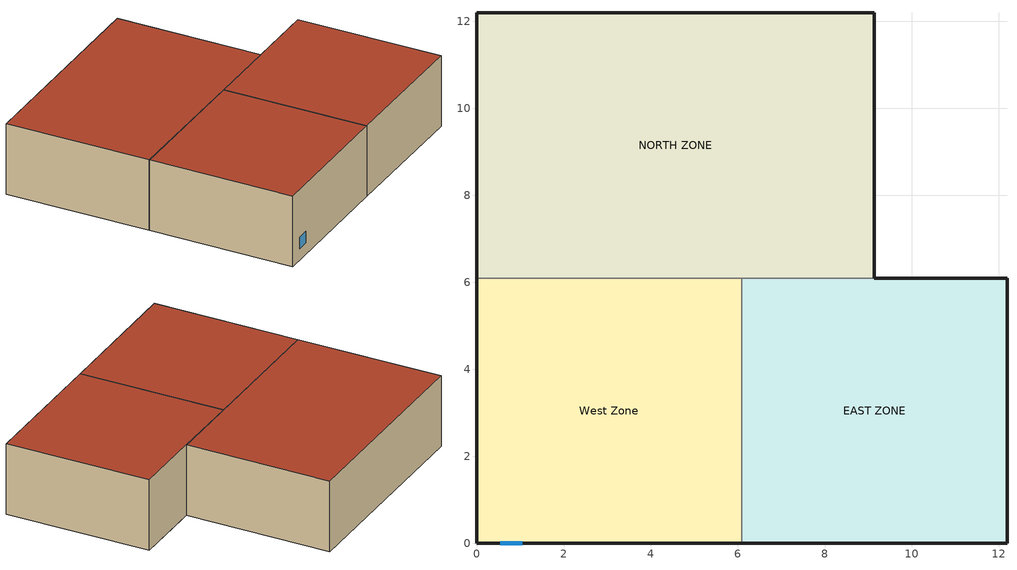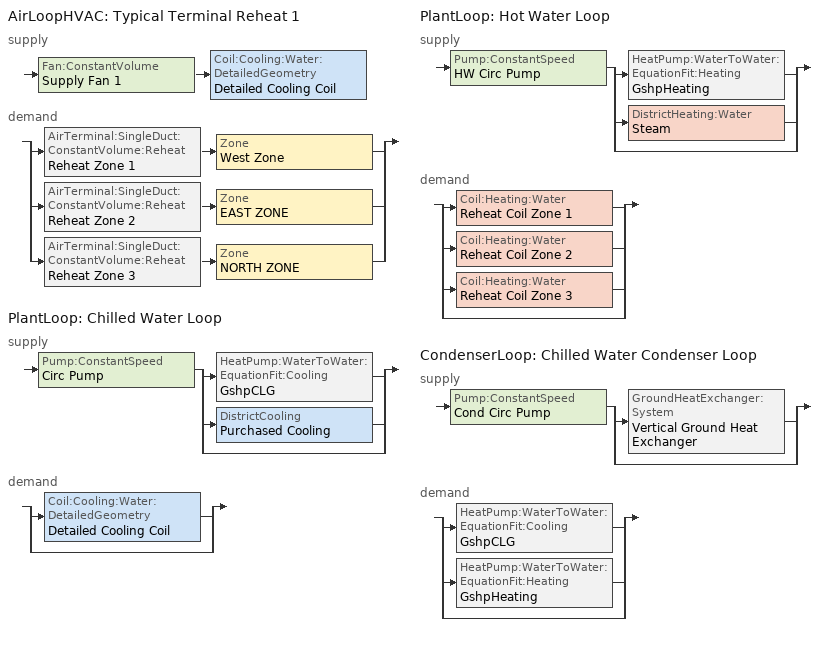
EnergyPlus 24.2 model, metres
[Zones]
West Zone
 floor adiabatic (FLOOR SLAB 8 IN): 0,0 0,6.1 6.1,6.1 6.1,0 z0
 wall outside (EXTWALL80): 0,6.1 0,0 6.1,0 z0:3.05
 wall to NORTH ZONE (PARTITION06): 6.1,6.1 0,6.1 z0:3.05
 wall to EAST ZONE (PARTITION06): 6.1,0 6.1,6.1 z0:3.05
 window (WIN-CON-LIGHT): 0.55,0 1.05,0 z0.5:1
 roof outside (ROOF34): 0,6.1 0,0 6.1,0 6.1,6.1 z3.05
EAST ZONE
 floor adiabatic (FLOOR SLAB 8 IN): 6.1,0 6.1,6.1 12.19,6.1 12.19,0 z0
 wall outside (EXTWALL80): 6.1,0 12.19,0 12.19,6.1 9.14,6.1 z0:3.05
 wall to NORTH ZONE (PARTITION06): 9.14,6.1 6.1,6.1 z0:3.05
 roof outside (ROOF34): 6.1,6.1 6.1,0 12.19,0 12.19,6.1 z3.05
NORTH ZONE
 floor adiabatic (FLOOR SLAB 8 IN): 0,6.1 0,12.19 9.14,12.19 9.14,6.1 z0
 wall outside (EXTWALL80): 9.14,6.1 9.14,12.19 0,12.19 0,6.1 z0:3.05
 roof outside (ROOF34): 0,12.19 0,6.1 9.14,6.1 9.14,12.19 z3.05
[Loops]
AirLoopHVAC 'Typical Terminal Reheat 1'
 supply: Fan:ConstantVolume 'Supply Fan 1' > Coil:Cooling:Water:DetailedGeometry 'Detailed Cooling Coil'
 demand: split
  | AirTerminal:SingleDuct:ConstantVolume:Reheat 'Reheat Zone 1' > Zone 'West Zone'
  | AirTerminal:SingleDuct:ConstantVolume:Reheat 'Reheat Zone 2' > Zone 'EAST ZONE'
  | AirTerminal:SingleDuct:ConstantVolume:Reheat 'Reheat Zone 3' > Zone 'NORTH ZONE'
PlantLoop 'Chilled Water Loop'
 supply: Pump:ConstantSpeed 'Circ Pump' > split
  | HeatPump:WaterToWater:EquationFit:Cooling 'GshpCLG'
  | DistrictCooling 'Purchased Cooling'
  | bypass
 demand: split
  | Coil:Cooling:Water:DetailedGeometry 'Detailed Cooling Coil'
  | bypass
PlantLoop 'Hot Water Loop'
 supply: Pump:ConstantSpeed 'HW Circ Pump' > split
  | HeatPump:WaterToWater:EquationFit:Heating 'GshpHeating'
  | DistrictHeating:Water 'Steam'
  | bypass
 demand: split
  | Coil:Heating:Water 'Reheat Coil Zone 1'
  | Coil:Heating:Water 'Reheat Coil Zone 2'
  | Coil:Heating:Water 'Reheat Coil Zone 3'
  | bypass
CondenserLoop 'Chilled Water Condenser Loop'
 supply: Pump:ConstantSpeed 'Cond Circ Pump' > split
  | GroundHeatExchanger:System 'Vertical Ground Heat Exchanger'
  | bypass
 demand: split
  | HeatPump:WaterToWater:EquationFit:Cooling 'GshpCLG'
  | HeatPump:WaterToWater:EquationFit:Heating 'GshpHeating'
  | bypass
[Building]
NONE: Loads convergence tolerance value=0.04; Maximum number of warmup days=25; Minimum number of warmup days=6; North axis=0; Solar distribution=FullInteriorAndExterior; Temperature convergence tolerance value=0.4; Terrain=Suburbs
[Site:GroundTemperature:Deep]
13.03, 13.03, 13.13, 13.3, 13.43, 13.52, 13.62, 13.77, 13.78, 13.55, 13.44, 13.2
[Site:GroundTemperature:Undisturbed:KusudaAchenbach]
Vertical Ground Heat Exchanger Ground Temps: 3.2, 13.375, 8, 920, 2551.09, 0.692626
[Site:Location]
CHICAGO_IL_USA TMY2-94846: Elevation=190; Latitude=41.78; Longitude=-87.75; Time zone=-6
[SizingPeriod:DesignDay] Barometric pressure=99063; Day of month=21; Daylight saving time indicator=No; Humidity condition type=WetBulb; Rain indicator=No; Snow indicator=No; Solar model indicator=ASHRAEClearSky
Name | Daily dry bulb temperature range | Day type | Maximum dry bulb temperature | Month | Sky clearness | Wetbulb or dewpoint at maximum dry bulb | Wind direction | Wind speed
CHICAGO_IL_USA Annual Cooling 1% Design Conditions DB/MCWB | 10.7 | SummerDesignDay | 31.5 | 7 | 1 | 23 | 230 | 5.3
CHICAGO_IL_USA Annual Heating 99% Design Conditions DB | 0 | WinterDesignDay | -17.3 | 1 | 0 | -17.3 | 270 | 4.9
[Construction]
EXTWALL80: A1 - 1 IN STUCCO, C4 - 4 IN COMMON BRICK, E1 - 3 / 4 IN PLASTER OR GYP BOARD
FLOOR SLAB 8 IN: C10 - 8 IN HW CONCRETE
PARTITION06: E1 - 3 / 4 IN PLASTER OR GYP BOARD, C6 - 8 IN CLAY TILE, E1 - 3 / 4 IN PLASTER OR GYP BOARD
ROOF34: E2 - 1 / 2 IN SLAG OR STONE, E3 - 3 / 8 IN FELT AND MEMBRANE, B5 - 1 IN DENSE INSULATION, C12 - 2 IN HW CONCRETE
WIN-CON-LIGHT: WIN-LAY-GLASS-LIGHT
[Material] Thermal absorptance=0.9
Name | Conductivity | Density | Roughness | Solar absorptance | Specific heat | Thickness | Visible absorptance
A1 - 1 IN STUCCO | 0.691831 | 1858.142 | Smooth | 0.92 | 836.8 | 0.0253898 | 0.92
B5 - 1 IN DENSE INSULATION | 0.0432394 | 91.30524 | VeryRough | 0.5 | 836.8 | 0.0253898 | 0.5
C4 - 4 IN COMMON BRICK | 0.726422 | 1922.216 | Rough | 0.76 | 836.8 | 0.101498 | 0.76
C6 - 8 IN CLAY TILE | 0.570761 | 1121.292 | Smooth | 0.82 | 836.8 | 0.203302 | 0.82
C10 - 8 IN HW CONCRETE | 1.729577 | 2242.585 | MediumRough | 0.65 | 836.8 | 0.203302 | 0.65
C12 - 2 IN HW CONCRETE | 1.729577 | 2242.585 | MediumRough | 0.65 | 836.8 | 0.0509016 | 0.65
E1 - 3 / 4 IN PLASTER OR GYP BOARD | 0.726422 | 1601.846 | Smooth | 0.92 | 836.8 | 0.01905 | 0.92
E2 - 1 / 2 IN SLAG OR STONE | 1.435549 | 881.0155 | Rough | 0.55 | 1673.6 | 0.0127102 | 0.55
E3 - 3 / 8 IN FELT AND MEMBRANE | 0.190253 | 1121.292 | Rough | 0.75 | 1673.6 | 0.00954024 | 0.75
[WindowMaterial:Glazing]
WIN-LAY-GLASS-LIGHT: Back side infrared hemispherical emissivity=0.84; Back side solar reflectance at normal incidence=0.031; Back side visible reflectance at normal incidence=0.05; Conductivity=0.9; Front side infrared hemispherical emissivity=0.84; Front side solar reflectance at normal incidence=0.031; Front side visible reflectance at normal incidence=0.05; Infrared transmittance at normal incidence=0; Optical data type=SpectralAverage; Solar transmittance at normal incidence=0.9; Thickness=0.003; Visible transmittance at normal incidence=0.9
[AirLoopHVAC]
Typical Terminal Reheat 1: Design supply air flow rate=1.3
[AirTerminal:SingleDuct:ConstantVolume:Reheat] Availability schedule=FanAndCoilAvailSched; Convergence tolerance=0.001; Minimum hot water or steam flow rate=0
Name | Maximum air flow rate | Maximum hot water or steam flow rate | Reheat coil
Reheat Zone 1 | 0.47 | 0.0013 | Reheat Coil Zone 1
Reheat Zone 2 | 0.36 | 0.0012 | Reheat Coil Zone 2
Reheat Zone 3 | 0.47 | 0.0013 | Reheat Coil Zone 3
[AvailabilityManager:Scheduled]
Reheat System 1 Avail: Schedule=FanAndCoilAvailSched
[Coil:Cooling:Water:DetailedGeometry]
Detailed Cooling Coil: Availability schedule=CoolingCoilAvailSched; Coil depth=0.165098; Fin diameter=0.435072; Fin spacing=0.00181429; Fin surface area=101.716; Fin thermal conductivity=203.883; Fin thickness=0.00149998; Maximum water flow rate=0.0033; Minimum airflow area=0.810606; Number of tube rows=6; Number of tubes per row=16; Total tube inside area=6.20007; Tube depth spacing=0.0258998; Tube inside diameter=0.01445; Tube outside diameter=0.0158798; Tube outside surface area=6.23816; Tube thermal conductivity=385.765
[Coil:Heating:Water] Availability schedule=FanAndCoilAvailSched; Performance input method=UFactorTimesAreaAndDesignWaterFlowRate; Rated capacity=Autosize; Rated inlet air temperature=16.6; Rated inlet water temperature=82.2; Rated outlet air temperature=32.2; Rated outlet water temperature=71.1; U factor times area value=400
Name | Maximum water flow rate
Reheat Coil Zone 1 | 0.0013
Reheat Coil Zone 2 | 0.0012
Reheat Coil Zone 3 | 0.0018
[CondenserEquipmentList]
All Towers: Vertical Ground Heat Exchanger, GroundHeatExchanger:System
[CondenserEquipmentOperationSchemes]
Tower Loop Operation: Control scheme 1=Year Round Tower Operation; Control scheme 1 schedule=ON
[CondenserLoop]
Chilled Water Condenser Loop: Condenser equipment operation scheme=Tower Loop Operation; Condenser loop volume=5; Fluid type=Water; Load distribution scheme=SequentialLoad; Maximum loop flow rate=0.0033; Maximum loop temperature=80; Minimum loop flow rate=0; Minimum loop temperature=10
[Controller:WaterCoil]
Main Cooling Coil Controller: Action=Reverse; Actuator variable=Flow; Control variable=Temperature; Controller convergence tolerance=0.001; Maximum actuated flow=0.0033; Minimum actuated flow=0
[DistrictCooling]
Purchased Cooling: Nominal capacity=680000
[DistrictHeating:Water]
Steam: Nominal capacity=1000000
[ElectricEquipment] Design level calculation method=EquipmentLevel; Fraction latent=0; Fraction lost=0; Fraction radiant=0.3; Schedule=BLDG Sch   2
Name | Design level | Zone or zonelist or space or spacelist
EAST ZONE ElecEq 1 | 2464.375 | EAST ZONE
NORTH ZONE ElecEq 1 | 2928.751 | NORTH ZONE
West Zone ElecEq 1 | 2928.751 | West Zone
[Fan:ConstantVolume]
Supply Fan 1: Availability schedule=FanAndCoilAvailSched; Fan total efficiency=0.7; Maximum flow rate=1.3; Motor efficiency=0.9; Motor in airstream fraction=1; Pressure rise=600
[GroundHeatExchanger:ResponseFactors]
Vertical Ground Heat Exchanger g-functions: G function reference ratio=0.0005; G function g value 1=-0.348322; G function ln t ts value 1=-15.2996; G function g value 2=0.022208; G function ln t ts value 2=-14.201; G function g value 3=0.412345; G function ln t ts value 3=-13.2202; G function g value 4=0.867498; G function ln t ts value 4=-12.2086; G function g value 5=1.357839; G function ln t ts value 5=-11.1888; G function g value 6=1.852024; G function ln t ts value 6=-10.1816; G function g value 7=2.345656; G function ln t ts value 7=-9.1815; G function g value 8=2.593958; G function ln t ts value 8=-8.6809; G function g value 9=2.679; G function ln t ts value 9=-8.5; G function g value 10=3.023; G function ln t ts value 10=-7.8; G function g value 11=3.32; G function ln t ts value 11=-7.2; G function g value 12=3.681; G function ln t ts value 12=-6.5; G function g value 13=4.071; G function ln t ts value 13=-5.9; G function g value 14=4.828; G function ln t ts value 14=-5.2; G function g value 15=6.253; G function ln t ts value 15=-4.5; G function g value 16=7.894; G function ln t ts value 16=-3.963; G function g value 17=11.82; G function ln t ts value 17=-3.27; G function g value 18=15.117; G function ln t ts value 18=-2.864; G function g value 19=18.006; G function ln t ts value 19=-2.577; G function g value 20=22.887; G function ln t ts value 20=-2.171; G function g value 21=26.924; G function ln t ts value 21=-1.884; G function g value 22=38.004; G function ln t ts value 22=-1.191; G function g value 23=49.919; G function ln t ts value 23=-0.497; G function g value 24=53.407; G function ln t ts value 24=-0.274; G function g value 25=56.632; G function ln t ts value 25=-0.051; G function g value 26=59.825; G function ln t ts value 26=0.196; G function g value 27=62.349; G function ln t ts value 27=0.419; G function g value 28=64.524; G function ln t ts value 28=0.642; G function g value 29=66.412; G function ln t ts value 29=0.873; G function g value 30=67.993; G function ln t ts value 30=1.112; G function g value 31=69.162; G function ln t ts value 31=1.335; G function g value 32=70.476; G function ln t ts value 32=1.679; G function g value 33=71.361; G function ln t ts value 33=2.028; G function g value 34=71.79; G function ln t ts value 34=2.275; G function g value 35=72.511; G function ln t ts value 35=3.003; Ghe vertical properties object=Vertical Ground Heat Exchanger Props; Number of boreholes=120
[GroundHeatExchanger:System]
Vertical Ground Heat Exchanger: Design flow rate=0.0033; Ghe vertical responsefactors object=Vertical Ground Heat Exchanger g-functions; Ground thermal conductivity=0.692626; Ground thermal heat capacity=2.347e+06; Undisturbed ground temperature model=Vertical Ground Heat Exchanger Ground Temps; Undisturbed ground temperature model type=Site:GroundTemperature:Undisturbed:KusudaAchenbach
[GroundHeatExchanger:Vertical:Properties]
Vertical Ground Heat Exchanger Props: Borehole diameter=0.127016; Borehole length=76.2; Depth of top of borehole=1; Grout thermal conductivity=0.692626; Grout thermal heat capacity=3.9e+06; Pipe outer diameter=0.0266667; Pipe thermal conductivity=0.391312; Pipe thermal heat capacity=1.542e+06; Pipe thickness=0.00241285; U tube distance=0.051225
[HeatPump:WaterToWater:EquationFit:Cooling]
GshpCLG: Cooling capacity curve=CoolCapCurve; Cooling compressor power curve=CoolPowCurve; Reference cooling capacity=39890.91; Reference cooling power consumption=4790; Reference load side flow rate=0.00189; Reference source side flow rate=0.00189
[HeatPump:WaterToWater:EquationFit:Heating]
GshpHeating: Heating capacity curve=HeatCapCurve; Heating compressor power curve=HeatPowCurve; Reference heating capacity=39040.92; Reference heating power consumption=5130; Reference load side flow rate=0.00189; Reference source side flow rate=0.00189
[Lights] Design level calculation method=LightingLevel; End use subcategory=GeneralLights; Fraction radiant=0.2; Fraction replaceable=0; Fraction visible=0.2; Return air fraction=0; Schedule=BLDG Sch   3
Name | Lighting level | Zone or zonelist or space or spacelist
EAST ZONE Lights 1 | 464.375 | EAST ZONE
NORTH ZONE Lights 1 | 878.6252 | NORTH ZONE
[People] Activity level schedule=Activity Sch; Air velocity schedule=Air Velo Sch; Carbon dioxide generation rate=3.82e-08; Clothing insulation calculation method=ClothingInsulationSchedule; Clothing insulation schedule=Clothing Sch; Fraction radiant=0.3; Mean radiant temperature calculation type=EnclosureAveraged; Number of people calculation method=People; Number of people schedule=BLDG Sch   1; Thermal comfort model 1 type=Fanger; Work efficiency schedule=Work Eff Sch
Name | Number of people | Zone or zonelist or space or spacelist
EAST ZONE | 3 | EAST ZONE
NORTH ZONE | 4 | NORTH ZONE
West Zone | 2 | West Zone
[PlantEquipmentList]
GSHP and Purchased Cooling: GshpCLG, HeatPump:WaterToWater:EquationFit:Cooling, Purchased Cooling, DistrictCooling
GSHP plant: GshpHeating, HeatPump:WaterToWater:EquationFit:Heating, Steam, DistrictHeating:Water
Purchased Cooling Only: Purchased Cooling, DistrictCooling
Purchased Heating Plant: Steam, DistrictHeating:Water
[PlantEquipmentOperation:CoolingLoad] Load range 1 lower limit=0
Name | Load range 1 upper limit | Range 1 equipment list
Summer Cooling Operation | 500000 | GSHP and Purchased Cooling
Winter Cooling Operation | 900000 | Purchased Cooling Only
[PlantEquipmentOperation:HeatingLoad] Load range 1 lower limit=0
Name | Load range 1 upper limit | Range 1 equipment list | Load range 2 lower limit | Load range 2 upper limit | Range 2 equipment list
Summer Heating Operation | 1000000 | Purchased Heating Plant
Winter Heating Operation | 45000 | GSHP plant | 45000 | 1000000 | Purchased Heating Plant
[PlantEquipmentOperation:Uncontrolled]
Year Round Tower Operation: Equipment list=All Towers
[PlantEquipmentOperationSchemes]
Name | Control scheme 1 | Control scheme 1 schedule | Control scheme 2 | Control scheme 2 schedule
CW Loop Operation | Summer Cooling Operation | Summer On | Winter Cooling Operation | Winter On
Hot Loop Operation | Winter Heating Operation | winter on | Summer Heating Operation | summer on
[PlantLoop] Fluid type=Water; Load distribution scheme=Optimal; Minimum loop flow rate=0; Plant loop volume=5
Name | Maximum loop flow rate | Maximum loop temperature | Minimum loop temperature | Plant equipment operation scheme
Chilled Water Loop | 0.0033 | 98 | 1 | CW Loop Operation
Hot Water Loop | 0.0043 | 100 | 10 | Hot Loop Operation
[Pump:ConstantSpeed] Design pump head=5000; Fraction of motor inefficiencies to fluid stream=0; Motor efficiency=0.87; Pump control type=Continuous
Name | Design flow rate | Design power consumption
Circ Pump; Cond Circ Pump | 0.0033 | 25
HW Circ Pump | 0.0043 | 35
[SetpointManager:FollowGroundTemperature]
MyCondenserControl: Control variable=Temperature; Maximum setpoint temperature=80; Minimum setpoint temperature=10; Offset temperature difference=0; Setpoint node or nodelist=Condenser Supply Outlet Node
[SetpointManager:Scheduled] Control variable=Temperature
Name | Schedule | Setpoint node or nodelist
Chilled Water Loop Setpoint Manager | CW Loop Temp Schedule | Chilled Water Loop Setpoint Node List
Hot Water Loop Setpoint Manager | HW Loop Temp Schedule | Hot Water Loop Setpoint Node List
Supply Air Temp Manager | Seasonal Reset Supply Air Temp Sch | Supply Air Temp Nodes
[ThermostatSetpoint:SingleCooling]
Cooling Setpoint with SB: Setpoint temperature schedule=Cooling Setpoints
[ThermostatSetpoint:SingleHeating]
Heating Setpoint with SB: Setpoint temperature schedule=Heating Setpoints
[Zone] Ceiling height=Autocalculate; Multiplier=1; Type=1; Volume=Autocalculate
EAST ZONE; NORTH ZONE; West Zone
[ZoneControl:Thermostat] Control 1=Heating Setpoint with SB; Control 2=Cooling Setpoint with SB; Control type schedule=Zone Control Type Sched
Name | Zone or zonelist
Zone 1 Thermostat | West Zone
Zone 2 Thermostat | EAST ZONE
Zone 3 Thermostat | NORTH ZONE
[Zone equipment]
West Zone: Reheat Zone 1
EAST ZONE: Reheat Zone 2
NORTH ZONE: Reheat Zone 3
[Curve:QuadLinear] Maximum curve output=38; Maximum value of w=100; Maximum value of x=100; Maximum value of y=100; Maximum value of z=100; Minimum curve output=0; Minimum value of w=-100; Minimum value of x=-100; Minimum value of y=0; Minimum value of z=0
Name | Coefficient1 constant | Coefficient2 w | Coefficient3 x | Coefficient4 y | Coefficient5 z
CoolCapCurve | -1.52031 | 3.46626 | -1.32268 | 0.0939568 | 0.0389755
CoolPowCurve | -8.59564 | 0.962651 | 8.69489 | 0.0250167 | -0.201327
HeatCapCurve | -3.33491 | -0.514519 | 4.51593 | 0.0179711 | 0.155798
HeatPowCurve | -8.93122 | 8.57036 | 1.29661 | -0.216292 | 0.0338624
[Schedule:Compact]
Activity Sch: Through: 12/31, For: AllDays, Until: 24:00, 131.8
Air Velo Sch: Through: 12/31, For: AllDays, Until: 24:00, 0.137
BLDG Sch   1: Through: 12/31, For: Weekday, Until: 6:00, 0, Until: 7:00, 0.1, Until: 8:00, 0.5, Until: 12:00, 1, Until: 13:00, 0.5, Until: 16:00, 1, Until: 17:00, 0.5, Until: 18:00, 0.1, Until: 24:00, 0, For: AllOtherDays, Until: 24:00, 0.1
BLDG Sch   2: Through: 12/31, For: Weekday, Until: 08:00, 0.1, Until: 18:00, 1, Until: 24:00, 0.1, For: AllOtherDays, Until: 24:00, 0.1
BLDG Sch   3: Through: 12/31, For: Weekday, Until: 06:00, 0.05, Until: 07:00, 0.2, Until: 17:00, 1, Until: 18:00, 0.5, Until: 24:00, 0.05, For: AllOtherDays, Until: 24:00, 0.05
CW Loop Temp Schedule: Through: 12/31, For: AllDays, Until: 24:00, 6.67
Clothing Sch; ON: Through: 12/31, For: AllDays, Until: 24:00, 1
Cooling Setpoints: Through: 12/31, For: AllDays, Until: 07:00, 28, Until: 17:00, 24, Until: 24:00, 28
CoolingCoilAvailSched: Through: 3/31, For: AllDays, Until: 24:00, 0, Through: 9/30, For: Weekday Weekend, Until: 07:00, 0, Until: 17:00, 1, Until: 24:00, 0, For: AllOtherDays, Until: 24:00, 0, Through: 12/31, For: AllDays, Until: 24:00, 0
FanAndCoilAvailSched: Through: 3/31, For: AllDays, Until: 24:00, 1, Through: 9/30, For: Weekday Weekend, Until: 07:00, 0, Until: 17:00, 1, Until: 24:00, 0, For: AllOtherDays, Until: 24:00, 0, Through: 12/31, For: AllDays, Until: 24:00, 1
HW Loop Temp Schedule: Through: 12/31, For: AllDays, Until: 24:00, 55
Heating Setpoints: Through: 12/31, For: AllDays, Until: 07:00, 17.5, Until: 17:00, 21, Until: 24:00, 17.5
Seasonal Reset Supply Air Temp Sch: Through: 3/31, For: Weekend, Until: 24:00, 26, For: AllOtherDays, Until: 06:00, 21, Until: 17:00, 18, Until: 24:00, 21, Through: 9/30, For: AllDays, Until: 24:00, 16, Through: 12/31, For: Weekend, Until: 24:00, 26, For: AllOtherDays, Until: 06:00, 21, Until: 17:00, 18, Until: 24:00, 21
Work Eff Sch: Through: 12/31, For: AllDays, Until: 24:00, 0
Zone Control Type Sched: Through: 3/31, For: AllDays, Until: 24:00, 1, Through: 9/30, For: AllDays, Until: 24:00, 2, Through: 12/31, For: AllDays, Until: 24:00, 1
summer on: Through: 4/30, For: AllDays, Until: 24:00, 0, Through: 9/30, For: AllDays, Until: 24:00, 1, Through: 12/31, For: AllDays, Until: 24:00, 0
winter on: Through: 4/30, For: AllDays, Until: 24:00, 1, Through: 9/30, For: AllDays, Until: 24:00, 0, Through: 12/31, For: AllDays, Until: 24:00, 1
